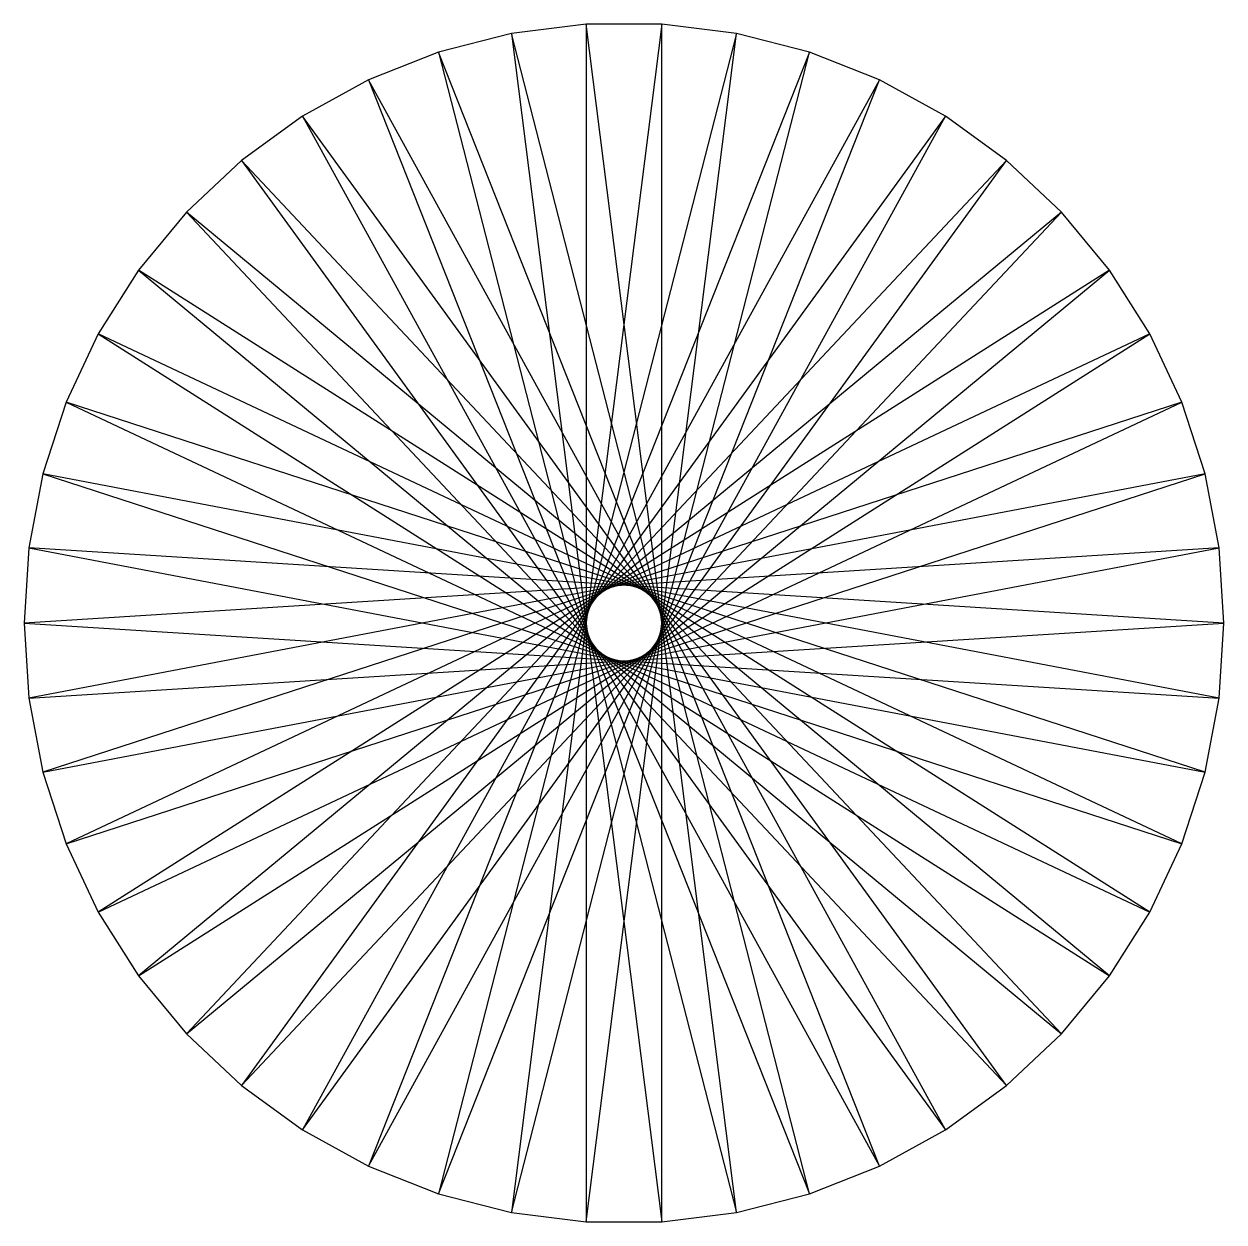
# Model space of a CAD drawing. Extents: x -10 to 10, y -10 to 10.
import ezdxf

# ---------------------------------------------------------------- set-up
doc = ezdxf.new("R2010")
doc.units = 0
doc.layers.get('0').update_dxf_attribs({"linetype": 'CONTINUOUS'})

msp = doc.modelspace()

# ---------------------------------------------------------------- linework, layer by layer
for p, q in [((1.874, 9.823), (-3.09, -9.511)), ((-1.874, 9.823), (-3.09, 9.511)), ((0.628, 9.98), (-1.874, -9.823)), ((-0.628, 9.98), (-1.874, 9.823)), ((-1.874, 9.823), (0.628, -9.98)), ((3.09, -9.511), (-1.874, 9.823)), ((0.628, 9.98), (-0.628, 9.98)), ((-0.628, 9.98), (-0.628, -9.98)), ((1.874, -9.823), (-0.628, 9.98)), ((-0.628, -9.98), (1.874, 9.823)), ((1.874, 9.823), (0.628, 9.98)), ((0.628, -9.98), (0.628, 9.98)), ((3.09, 9.511), (1.874, 9.823)), ((3.09, 9.511), (-4.258, -9.048)), ((-3.09, 9.511), (-4.258, 9.048)), ((-3.09, 9.511), (1.874, -9.823)), ((4.258, -9.048), (-3.09, 9.511)), ((-1.874, -9.823), (3.09, 9.511)), ((4.258, 9.048), (3.09, 9.511)), ((4.258, 9.048), (-5.358, -8.443)), ((-4.258, 9.048), (-5.358, 8.443)), ((-4.258, 9.048), (3.09, -9.511)), ((5.358, -8.443), (-4.258, 9.048)), ((-3.09, -9.511), (4.258, 9.048)), ((5.358, 8.443), (4.258, 9.048)), ((5.358, 8.443), (-6.374, -7.705)), ((-5.358, 8.443), (-6.374, 7.705)), ((-5.358, 8.443), (4.258, -9.048)), ((6.374, -7.705), (-5.358, 8.443)), ((-4.258, -9.048), (5.358, 8.443)), ((6.374, 7.705), (5.358, 8.443)), ((6.374, 7.705), (-7.29, -6.845)), ((-6.374, 7.705), (-7.29, 6.845)), ((-6.374, 7.705), (5.358, -8.443)), ((7.29, -6.845), (-6.374, 7.705)), ((-5.358, -8.443), (6.374, 7.705)), ((7.29, 6.845), (6.374, 7.705)), ((7.29, 6.845), (-8.09, -5.878)), ((-7.29, 6.845), (-8.09, 5.878)), ((-7.29, 6.845), (6.374, -7.705)), ((8.09, -5.878), (-7.29, 6.845)), ((-6.374, -7.705), (7.29, 6.845)), ((8.09, 5.878), (7.29, 6.845)), ((8.09, 5.878), (-8.763, -4.818)), ((-8.09, 5.878), (-8.763, 4.818)), ((-8.09, 5.878), (7.29, -6.845)), ((8.763, -4.818), (-8.09, 5.878)), ((-7.29, -6.845), (8.09, 5.878)), ((8.763, 4.818), (8.09, 5.878)), ((8.763, 4.818), (-9.298, -3.681)), ((-8.763, 4.818), (-9.298, 3.681)), ((-8.763, 4.818), (8.09, -5.878)), ((9.298, -3.681), (-8.763, 4.818)), ((-8.09, -5.878), (8.763, 4.818)), ((9.298, 3.681), (8.763, 4.818)), ((9.298, 3.681), (-9.686, -2.487)), ((-9.298, 3.681), (-9.686, 2.487)), ((-9.298, 3.681), (8.763, -4.818)), ((9.686, -2.487), (-9.298, 3.681)), ((-8.763, -4.818), (9.298, 3.681)), ((9.686, 2.487), (9.298, 3.681)), ((9.686, 2.487), (-9.921, -1.253)), ((-9.686, 2.487), (-9.921, 1.253)), ((-9.686, 2.487), (9.298, -3.681)), ((9.921, -1.253), (-9.686, 2.487)), ((-9.298, -3.681), (9.686, 2.487)), ((9.921, 1.253), (9.686, 2.487)), ((9.921, 1.253), (-10, 0)), ((-9.921, 1.253), (-10, 0)), ((10, 0), (-9.921, 1.253)), ((-9.921, 1.253), (9.686, -2.487)), ((-9.686, -2.487), (9.921, 1.253)), ((10, 0), (9.921, 1.253)), ((-10, 0), (-9.921, -1.253)), ((9.921, -1.253), (10, 0)), ((-10, 0), (9.921, -1.253)), ((-9.921, -1.253), (10, 0)), ((-9.921, -1.253), (-9.686, -2.487)), ((9.686, -2.487), (9.921, -1.253)), ((-9.686, -2.487), (-9.298, -3.681)), ((9.298, -3.681), (9.686, -2.487)), ((-9.298, -3.681), (-8.763, -4.818)), ((8.763, -4.818), (9.298, -3.681)), ((-8.763, -4.818), (-8.09, -5.878)), ((8.09, -5.878), (8.763, -4.818)), ((-8.09, -5.878), (-7.29, -6.845)), ((7.29, -6.845), (8.09, -5.878)), ((-7.29, -6.845), (-6.374, -7.705)), ((6.374, -7.705), (7.29, -6.845)), ((-6.374, -7.705), (-5.358, -8.443)), ((5.358, -8.443), (6.374, -7.705)), ((-5.358, -8.443), (-4.258, -9.048)), ((4.258, -9.048), (5.358, -8.443)), ((-4.258, -9.048), (-3.09, -9.511)), ((3.09, -9.511), (4.258, -9.048)), ((-3.09, -9.511), (-1.874, -9.823)), ((1.874, -9.823), (3.09, -9.511)), ((-1.874, -9.823), (-0.628, -9.98)), ((-0.628, -9.98), (0.628, -9.98)), ((0.628, -9.98), (1.874, -9.823))]:
    msp.add_line(p, q)

doc.saveas('drawing.dxf')
